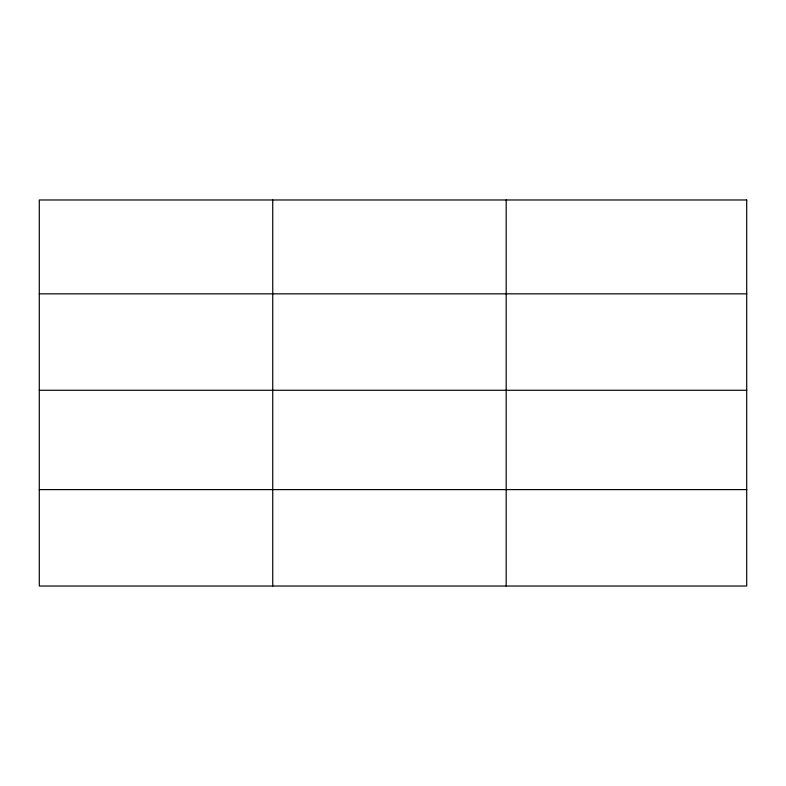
<?xml version="1.0" encoding="UTF-8"?>
<svg xmlns="http://www.w3.org/2000/svg" width="786" height="786" viewBox="0 0 786 786"><rect width="100%" height="100%" fill="white"/><g stroke="black" fill="none" stroke-linecap="round" stroke-linejoin="round"><path stroke-width="1.18" d="M39.3 293.846L746.7 293.846M39.3 390.269L746.7 390.269M39.3 489.609L746.7 489.609M506.184 199.978L506.184 586.022M272.742 199.978L272.742 586.022M746.7 199.978L39.3 199.978L39.3 586.022L746.7 586.022L746.7 199.978"/></g></svg>
